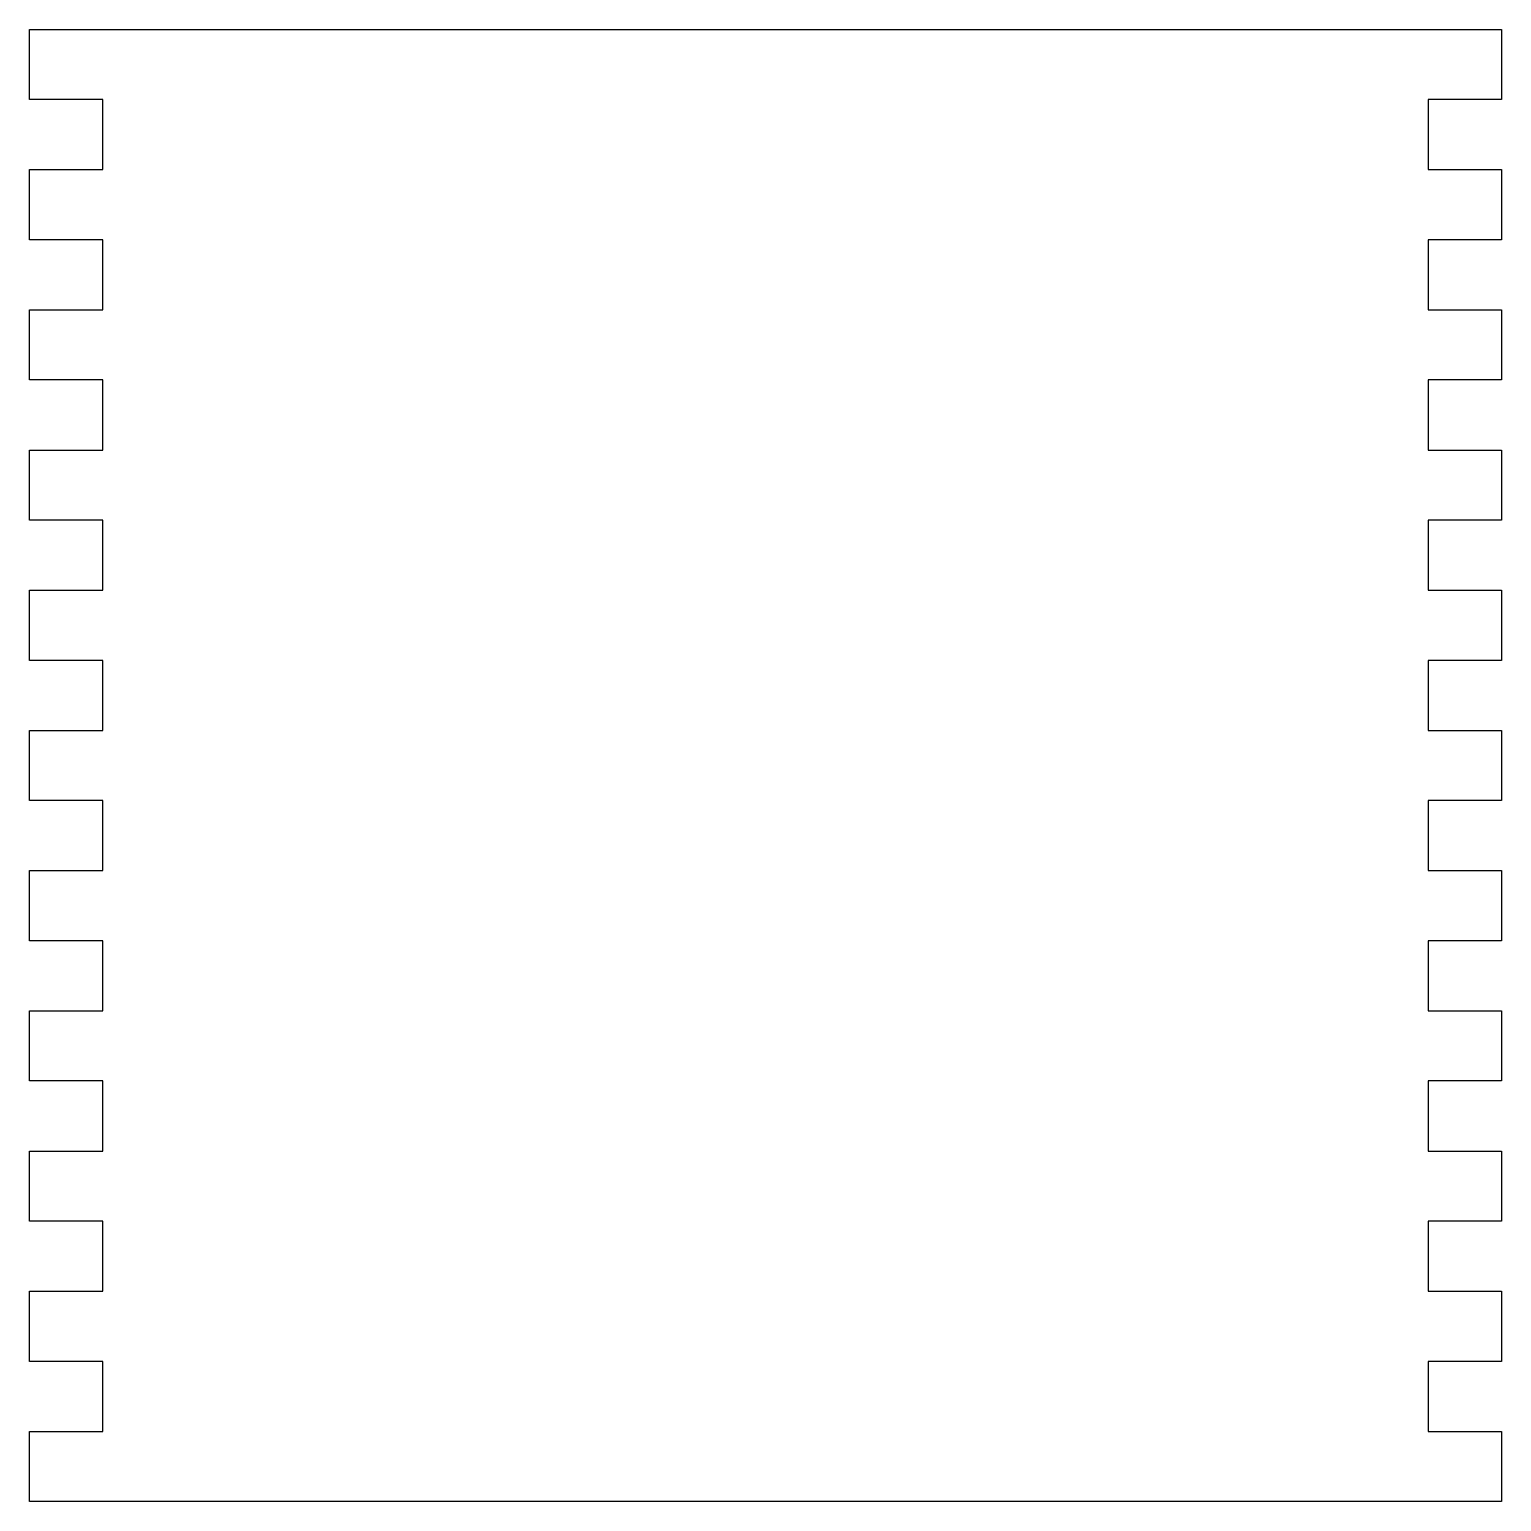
# Model space of a CAD drawing. Header units: metres. Extents: x -0.6 to 11.4, y 0 to 12.
import ezdxf

# ---------------------------------------------------------------- set-up
doc = ezdxf.new("R2010")
doc.units = ezdxf.units.M
doc.layers.add('PERIMETER', color=1, linetype='Continuous')

msp = doc.modelspace()

# ---------------------------------------------------------------- linework, layer by layer
at = {"layer": 'PERIMETER'}
msp.add_lwpolyline([(0, 12), (10.8032, 12), (10.8032, 12), (11.4016, 12), (11.4016, 11.4286), (10.8032, 11.4286), (10.8032, 11.4286), (10.8032, 10.8571), (10.8032, 10.8571), (11.4016, 10.8571), (11.4016, 10.2857), (10.8032, 10.2857), (10.8032, 10.2857), (10.8032, 9.7143), (10.8032, 9.7143), (11.4016, 9.7143), (11.4016, 9.1429), (10.8032, 9.1429), (10.8032, 9.1429), (10.8032, 8.5714), (10.8032, 8.5714), (11.4016, 8.5714), (11.4016, 8), (10.8032, 8), (10.8032, 8), (10.8032, 7.4286), (10.8032, 7.4286), (11.4016, 7.4286), (11.4016, 6.8571), (10.8032, 6.8571), (10.8032, 6.8571), (10.8032, 6.2857), (10.8032, 6.2857), (11.4016, 6.2857), (11.4016, 5.7143), (10.8032, 5.7143), (10.8032, 5.7143), (10.8032, 5.1429), (10.8032, 5.1429), (11.4016, 5.1429), (11.4016, 4.5714), (10.8032, 4.5714), (10.8032, 4.5714), (10.8032, 4), (10.8032, 4), (11.4016, 4), (11.4016, 3.4286), (10.8032, 3.4286), (10.8032, 3.4286), (10.8032, 2.8571), (10.8032, 2.8571), (11.4016, 2.8571), (11.4016, 2.2857), (10.8032, 2.2857), (10.8032, 2.2857), (10.8032, 1.7143), (10.8032, 1.7143), (11.4016, 1.7143), (11.4016, 1.1429), (10.8032, 1.1429), (10.8032, 1.1429), (10.8032, 0.5714), (10.8032, 0.5714), (11.4016, 0.5714), (11.4016, 0), (10.8032, 0), (10.8032, 0), (0, 0), (0, 0), (-0.5984, 0), (-0.5984, 0.5714), (0, 0.5714), (0, 0.5714), (0, 1.1429), (0, 1.1429), (-0.5984, 1.1429), (-0.5984, 1.7143), (0, 1.7143), (0, 1.7143), (0, 2.2857), (0, 2.2857), (-0.5984, 2.2857), (-0.5984, 2.8571), (0, 2.8571), (0, 2.8571), (0, 3.4286), (0, 3.4286), (-0.5984, 3.4286), (-0.5984, 4), (0, 4), (0, 4), (0, 4.5714), (0, 4.5714), (-0.5984, 4.5714), (-0.5984, 5.1429), (0, 5.1429), (0, 5.1429), (0, 5.7143), (0, 5.7143), (-0.5984, 5.7143), (-0.5984, 6.2857), (0, 6.2857), (0, 6.2857), (0, 6.8571), (0, 6.8571), (-0.5984, 6.8571), (-0.5984, 7.4286), (0, 7.4286), (0, 7.4286), (0, 8), (0, 8), (-0.5984, 8), (-0.5984, 8.5714), (0, 8.5714), (0, 8.5714), (0, 9.1429), (0, 9.1429), (-0.5984, 9.1429), (-0.5984, 9.7143), (0, 9.7143), (0, 9.7143), (0, 10.2857), (0, 10.2857), (-0.5984, 10.2857), (-0.5984, 10.8571), (0, 10.8571), (0, 10.8571), (0, 11.4286), (0, 11.4286), (-0.5984, 11.4286), (-0.5984, 12), (0, 12), (0, 12), (0, 12)], dxfattribs=at)

doc.saveas('drawing.dxf')
